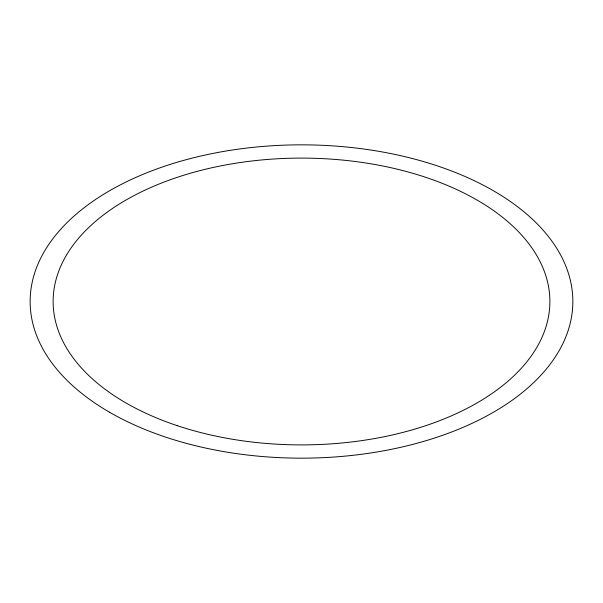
<?xml version="1.0" encoding="UTF-8"?>
<svg xmlns="http://www.w3.org/2000/svg" width="603" height="603" viewBox="0 0 603 603"><rect width="100%" height="100%" fill="white"/><g stroke="black" fill="none" stroke-linecap="round" stroke-linejoin="round"><path stroke-width="0.9" d="M109.625 412.279A271.35 156.659 0 0 0 563.601 342.044A271.35 156.659 0 0 0 231.273 150.177A271.35 156.659 0 0 0 109.625 412.279M177.312 425.688A248.376 143.401 0 0 0 549.876 301.5A248.376 143.401 0 0 0 177.312 177.312A248.376 143.401 0 0 0 177.312 425.688"/></g></svg>
